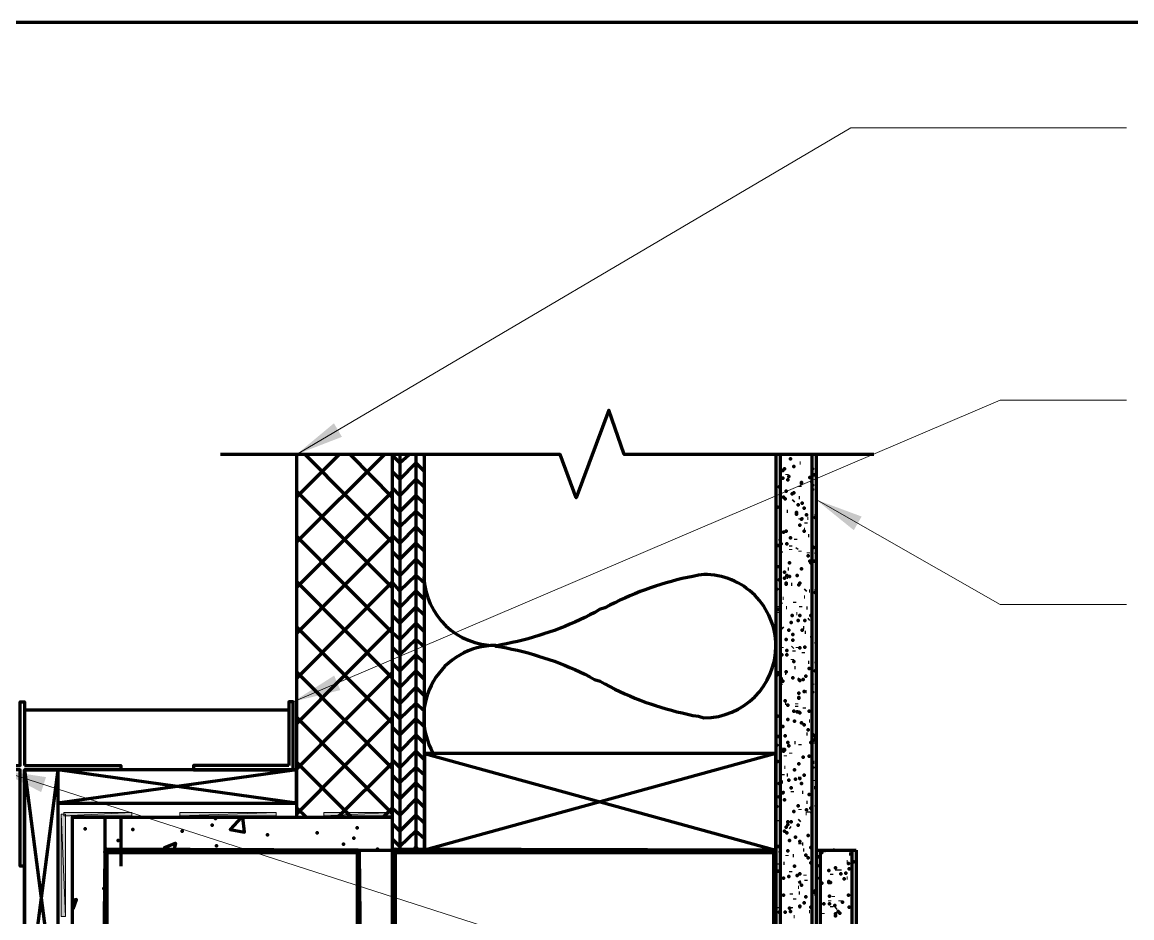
# Model space of a CAD drawing. Extents: x -83.6 to -32.7, y 325.7 to 417.7.
# Drawn here: x -66.62 to -49.27, y 403.73 to 417.73 of the extents above; entities that cross this region are included whole.
import ezdxf

# ---------------------------------------------------------------- set-up
doc = ezdxf.new("R2010")
doc.units = 0
doc.header["$MEASUREMENT"] = 0
doc.layers.add('_notes', color=7, linetype='Continuous')
for name, color, linetype, lineweight in [('Dt-Line 1', 9, 'Continuous', 0), ('Dt-Line 2', 6, 'Continuous', 9), ('Dt-Line 3', 7, 'Continuous', 15), ('Dt-Line 4', 1, 'Continuous', 25), ('Dt-Line 5', 54, 'Continuous', 50), ('Dt-Text', 121, 'Continuous', 20)]:
    doc.layers.add(name, color=color, linetype=linetype, lineweight=lineweight)
doc.styles.get("Standard").update_dxf_attribs({"font": 'Arial.ttf'})
doc.dimstyles.new('1 & 1 Half', dxfattribs={"dimtxt": 0.75, "dimasz": 0.75, "dimexe": 1, "dimexo": 0.375, "dimgap": 0.5, "dimtad": 1, "dimdec": 4, "dimzin": 3, "dimdsep": 46, "dimlunit": 4, "dimtxsty": 'Standard', "dimblk": 'ARCHTICK', "dimcen": 0.09375, "dimdle": 1, "dimclrd": 253, "dimclre": 253, "dimclrt": 256, "dimadec": 0, "dimazin": 0, "dimtfac": 0.6, "dimtdec": 4, "dimtix": 1, "dimtmove": 2, "dimatfit": 0, "dimfxl": 1, "dimfrac": 1, "dimtolj": 1, "dimtzin": 0, "dimlwd": 9, "dimlwe": 9, "dimarcsym": 0})

# ---------------------------------------------------------------- blocks, each defined once
blk = doc.blocks.new('_ArchTick')
at = {"color": 0, "linetype": 'ByBlock', "const_width": 0.15}
blk.add_lwpolyline([(-0.5, -0.5), (0.5, 0.5)], dxfattribs=at)

msp = doc.modelspace()

# ---------------------------------------------------------------- hatches: boundary and pattern name
at = {"layer": 'Dt-Line 2', "linetype": 'Continuous', "lineweight": 0}
for points in [[(-66.011, 403.748), (-65.945, 403.748), (-65.945, 405.348), (-66.011, 405.348)], [(-64.158, 405.375), (-64.158, 405.321), (-62.651, 405.321), (-62.651, 405.375)], [(-61.905, 405.375), (-61.905, 405.321), (-60.838, 405.321), (-60.838, 405.375)]]:
    msp.add_hatch(color=256, dxfattribs=at).paths.add_polyline_path(points, flags=0)
at = {"layer": 'Dt-Line 2', "linetype": 'Continuous', "lineweight": 140}
msp.add_hatch(color=256, dxfattribs=at).paths.add_polyline_path([(-65.971, 405.375), (-65.971, 405.321), (-64.905, 405.321), (-64.905, 405.375)], flags=0)

# ---------------------------------------------------------------- linework, layer by layer
at = {"layer": '_notes', "linetype": 'Continuous', "lineweight": 211}
msp.add_lwpolyline([(-83.611, 417.735), (-34.851, 417.735)], dxfattribs=at)
at = {"layer": 'Dt-Line 1', "linetype": 'Continuous', "lineweight": 158}
for p, q in [((-62.331, 410.308), (-61.665, 410.975)), ((-62.331, 409.601), (-60.958, 410.975)), ((-62.198, 410.975), (-60.838, 409.601)), ((-61.491, 410.975), (-60.838, 410.308)), ((-60.718, 410.975), (-60.718, 404.788)), ((-60.465, 410.975), (-60.465, 404.788)), ((-60.358, 410.975), (-60.331, 410.961)), ((-54.465, 410.841), (-54.451, 410.841)), ((-54.251, 410.895), (-54.265, 410.895)), ((-54.665, 410.668), (-54.665, 410.655)), ((-54.465, 410.481), (-54.465, 410.468)), ((-62.331, 410.401), (-60.838, 408.895)), ((-62.331, 408.895), (-60.838, 410.388)), ((-54.558, 410.255), (-54.571, 410.241)), ((-54.465, 410.295), (-54.478, 410.295)), ((-54.651, 410.081), (-54.665, 410.081)), ((-54.465, 409.975), (-54.465, 409.961)), ((-54.371, 409.908), (-54.371, 409.895)), ((-54.331, 409.975), (-54.345, 409.975)), ((-54.385, 409.801), (-54.398, 409.801)), ((-62.331, 408.175), (-60.838, 409.681)), ((-54.531, 409.655), (-54.531, 409.641)), ((-54.331, 409.708), (-54.318, 409.708)), ((-54.758, 409.455), (-54.758, 409.441)), ((-54.611, 409.548), (-54.611, 409.535)), ((-54.611, 409.495), (-54.611, 409.481)), ((-54.505, 409.508), (-54.518, 409.495)), ((-54.465, 409.468), (-54.465, 409.455)), ((-54.331, 409.441), (-54.331, 409.428)), ((-54.798, 409.215), (-54.811, 409.215)), ((-54.665, 409.055), (-54.651, 409.055)), ((-54.651, 409.188), (-54.638, 409.188)), ((-62.331, 408.988), (-60.838, 407.481)), ((-54.598, 408.948), (-54.585, 408.948)), ((-54.718, 408.721), (-54.731, 408.721)), ((-54.398, 408.748), (-54.385, 408.748)), ((-54.371, 408.855), (-54.385, 408.841)), ((-54.318, 408.841), (-54.305, 408.841)), ((-54.278, 408.735), (-54.265, 408.735)), ((-54.811, 408.601), (-54.811, 408.588)), ((-54.758, 408.655), (-54.758, 408.641)), ((-54.665, 408.575), (-54.678, 408.575)), ((-54.545, 408.668), (-54.545, 408.655)), ((-54.451, 408.601), (-54.451, 408.588)), ((-54.358, 408.575), (-54.345, 408.575)), ((-54.825, 408.508), (-54.825, 408.495)), ((-54.505, 408.481), (-54.518, 408.481)), ((-54.318, 408.401), (-54.331, 408.388)), ((-62.331, 408.281), (-60.838, 406.775)), ((-62.331, 406.761), (-60.838, 408.268)), ((-54.745, 408.268), (-54.731, 408.255)), ((-54.411, 408.268), (-54.398, 408.268)), ((-54.371, 408.188), (-54.385, 408.188)), ((-54.745, 407.961), (-54.745, 407.948)), ((-54.571, 407.961), (-54.585, 407.948)), ((-54.558, 407.908), (-54.558, 407.895)), ((-54.505, 407.961), (-54.505, 407.948)), ((-54.411, 407.881), (-54.411, 407.868)), ((-54.585, 407.775), (-54.585, 407.761)), ((-54.318, 407.721), (-54.331, 407.721)), ((-62.331, 407.575), (-60.838, 406.068)), ((-62.331, 406.055), (-60.838, 407.561)), ((-54.678, 407.548), (-54.691, 407.548)), ((-54.545, 407.641), (-54.531, 407.641)), ((-54.758, 407.388), (-54.758, 407.375)), ((-54.265, 407.388), (-54.265, 407.375)), ((-54.371, 407.268), (-54.358, 407.268)), ((-54.678, 407.081), (-54.691, 407.081)), ((-54.518, 407.081), (-54.518, 407.068)), ((-54.518, 407.041), (-54.518, 407.028)), ((-54.398, 407.015), (-54.398, 407.001)), ((-62.331, 406.868), (-60.838, 405.361)), ((-62.331, 405.348), (-60.838, 406.855)), ((-54.305, 406.801), (-54.318, 406.801)), ((-54.545, 406.468), (-54.531, 406.468)), ((-54.465, 406.441), (-54.465, 406.428)), ((-54.345, 406.601), (-54.358, 406.601)), ((-54.238, 406.535), (-54.225, 406.535)), ((-54.238, 406.468), (-54.238, 406.455)), ((-54.731, 406.388), (-54.731, 406.375)), ((-54.691, 406.268), (-54.691, 406.255)), ((-54.611, 406.308), (-54.611, 406.295)), ((-62.331, 406.161), (-61.465, 405.295)), ((-61.691, 405.295), (-60.838, 406.148)), ((-54.251, 406.095), (-54.265, 406.081)), ((-54.251, 406.161), (-54.238, 406.161)), ((-54.731, 405.975), (-54.731, 405.961)), ((-54.691, 406.081), (-54.705, 406.081)), ((-54.651, 405.961), (-54.665, 405.961)), ((-54.745, 405.855), (-54.731, 405.855)), ((-54.238, 405.881), (-54.238, 405.868)), ((-54.225, 405.761), (-54.238, 405.761)), ((-54.585, 405.708), (-54.585, 405.695)), ((-54.425, 405.695), (-54.411, 405.695)), ((-62.331, 405.455), (-62.171, 405.295)), ((-54.465, 405.428), (-54.465, 405.415)), ((-54.358, 405.535), (-54.345, 405.535)), ((-54.825, 405.255), (-54.825, 405.241)), ((-54.465, 405.255), (-54.478, 405.241)), ((-54.371, 405.361), (-54.358, 405.361)), ((-54.331, 405.388), (-54.331, 405.375)), ((-54.625, 405.148), (-54.611, 405.135)), ((-54.465, 404.895), (-54.465, 404.881)), ((-54.411, 404.881), (-54.425, 404.881)), ((-54.665, 404.708), (-54.665, 404.695)), ((-54.398, 404.788), (-54.411, 404.788)), ((-54.065, 404.775), (-54.078, 404.775)), ((-53.678, 404.721), (-53.691, 404.721)), ((-54.798, 404.575), (-54.798, 404.561)), ((-54.705, 404.575), (-54.718, 404.575)), ((-54.558, 404.695), (-54.571, 404.695)), ((-54.198, 404.575), (-54.211, 404.575)), ((-54.198, 404.535), (-54.198, 404.521)), ((-53.718, 404.601), (-53.731, 404.601)), ((-54.611, 404.455), (-54.611, 404.441)), ((-54.385, 404.401), (-54.385, 404.388)), ((-53.971, 404.415), (-53.971, 404.401)), ((-53.891, 404.481), (-53.891, 404.468)), ((-53.838, 404.481), (-53.838, 404.468)), ((-54.478, 404.201), (-54.491, 404.201)), ((-54.371, 404.321), (-54.371, 404.308)), ((-53.718, 404.348), (-53.731, 404.348)), ((-54.598, 404.108), (-54.598, 404.095)), ((-54.545, 404.028), (-54.545, 404.015)), ((-54.478, 404.121), (-54.465, 404.121)), ((-53.945, 404.068), (-53.945, 404.055)), ((-54.798, 403.895), (-54.798, 403.881)), ((-54.598, 403.895), (-54.598, 403.881)), ((-53.998, 404.001), (-53.998, 403.988)), ((-53.971, 403.908), (-53.971, 403.895)), ((-53.891, 403.881), (-53.905, 403.868)), ((-53.838, 404.001), (-53.838, 403.988)), ((-54.558, 403.748), (-54.545, 403.748)), ((-54.318, 403.828), (-54.305, 403.828)), ((-54.105, 403.801), (-54.105, 403.788))]:
    msp.add_line(p, q, dxfattribs=at)
at = {"layer": 'Dt-Line 1', "linetype": 'Continuous', "lineweight": 140}
for p, q in [((-60.331, 406.295), (-54.838, 404.788)), ((-54.838, 406.295), (-60.331, 404.788)), ((-66.585, 406.041), (-66.065, 402.041)), ((-62.331, 406.041), (-66.065, 405.521))]:
    msp.add_line(p, q, dxfattribs=at)
at = {"layer": 'Dt-Line 1', "linetype": 'Continuous', "lineweight": 158}
for points in [[(-60.838, 410.961), (-60.718, 410.841), (-60.571, 410.975)], [(-60.331, 410.708), (-60.465, 410.841), (-60.718, 410.588), (-60.838, 410.708)], [(-54.611, 410.908), (-54.611, 410.908), (-54.611, 410.908)], [(-54.558, 410.788), (-54.558, 410.788), (-54.558, 410.788)], [(-54.731, 410.721), (-54.731, 410.721), (-54.731, 410.721)], [(-54.731, 410.601), (-54.731, 410.601), (-54.731, 410.601)], [(-54.705, 410.748), (-54.705, 410.748), (-54.705, 410.748)], [(-54.638, 410.628), (-54.638, 410.628), (-54.638, 410.628)], [(-54.305, 410.615), (-54.305, 410.615), (-54.305, 410.615)], [(-54.265, 410.748), (-54.265, 410.748), (-54.265, 410.748)], [(-54.238, 410.655), (-54.238, 410.655), (-54.238, 410.655)], [(-60.331, 410.455), (-60.465, 410.588), (-60.718, 410.335), (-60.838, 410.455)], [(-54.785, 410.468), (-54.785, 410.468), (-54.785, 410.468)], [(-54.651, 410.575), (-54.651, 410.575), (-54.651, 410.575)], [(-54.278, 410.548), (-54.278, 410.548), (-54.278, 410.548)], [(-54.265, 410.495), (-54.265, 410.495), (-54.265, 410.495)], [(-54.265, 410.428), (-54.265, 410.428), (-54.265, 410.428)], [(-60.331, 410.201), (-60.465, 410.335), (-60.718, 410.081), (-60.838, 410.201)], [(-54.718, 410.308), (-54.718, 410.308), (-54.718, 410.308)], [(-54.691, 410.281), (-54.691, 410.281), (-54.691, 410.281)], [(-54.678, 410.401), (-54.678, 410.401), (-54.678, 410.401)], [(-54.585, 410.361), (-54.585, 410.361), (-54.585, 410.361)], [(-54.558, 410.375), (-54.558, 410.375), (-54.558, 410.375)], [(-60.331, 409.961), (-60.465, 410.081), (-60.718, 409.841), (-60.838, 409.961)], [(-54.811, 410.148), (-54.811, 410.148), (-54.811, 410.148)], [(-54.491, 410.188), (-54.491, 410.188), (-54.491, 410.188)], [(-54.425, 410.215), (-54.425, 410.215), (-54.425, 410.215)], [(-54.398, 410.135), (-54.398, 410.135), (-54.398, 410.135)], [(-54.518, 410.068), (-54.518, 410.068), (-54.518, 410.068)], [(-54.518, 410.041), (-54.518, 410.041), (-54.518, 410.041)], [(-54.358, 410.028), (-54.358, 410.028), (-54.358, 410.028)], [(-54.225, 409.988), (-54.225, 409.988), (-54.225, 409.988)], [(-54.211, 410.028), (-54.211, 410.028), (-54.211, 410.028)], [(-60.331, 409.708), (-60.465, 409.841), (-60.718, 409.588), (-60.838, 409.708)], [(-54.718, 409.761), (-54.718, 409.761), (-54.718, 409.761)], [(-54.678, 409.775), (-54.678, 409.775), (-54.678, 409.775)], [(-54.465, 409.868), (-54.465, 409.868), (-54.465, 409.868)], [(-54.398, 409.775), (-54.398, 409.775), (-54.398, 409.775)], [(-60.331, 408.201), (-60.465, 408.335), (-60.718, 408.081), (-60.838, 408.188), (-62.331, 409.695)], [(-60.331, 409.455), (-60.465, 409.588), (-60.718, 409.335), (-60.838, 409.455)], [(-54.771, 409.641), (-54.771, 409.641), (-54.771, 409.641)], [(-54.758, 409.575), (-54.758, 409.575), (-54.758, 409.575)], [(-54.665, 409.575), (-54.665, 409.575), (-54.665, 409.575)], [(-54.611, 409.668), (-54.611, 409.668), (-54.611, 409.668)], [(-54.798, 409.548), (-54.798, 409.548), (-54.798, 409.548)], [(-54.331, 409.388), (-54.331, 409.388), (-54.331, 409.388)], [(-54.211, 409.428), (-54.211, 409.428), (-54.211, 409.428)], [(-60.331, 409.201), (-60.465, 409.335), (-60.718, 409.081), (-60.838, 409.201)], [(-54.625, 409.281), (-54.625, 409.281), (-54.625, 409.281)], [(-54.305, 409.308), (-54.305, 409.308), (-54.305, 409.308)], [(-54.291, 409.281), (-54.291, 409.281), (-54.291, 409.281)], [(-54.238, 409.308), (-54.238, 409.308), (-54.238, 409.308)], [(-60.331, 408.961), (-60.465, 409.081), (-60.718, 408.841), (-60.838, 408.975), (-62.331, 407.468)], [(-54.705, 409.135), (-54.705, 409.135), (-54.705, 409.135)], [(-54.665, 409.081), (-54.665, 409.081), (-54.665, 409.081)], [(-54.625, 409.068), (-54.625, 409.068), (-54.625, 409.068)], [(-54.505, 409.081), (-54.505, 409.081), (-54.505, 409.081)], [(-54.438, 409.188), (-54.438, 409.188), (-54.438, 409.188)], [(-54.825, 408.868), (-54.825, 408.868), (-54.825, 408.868)], [(-54.785, 409.015), (-54.785, 409.015), (-54.785, 409.015)], [(-54.478, 408.935), (-54.478, 408.935), (-54.478, 408.935)], [(-54.465, 408.961), (-54.465, 408.961), (-54.465, 408.961)], [(-60.331, 408.708), (-60.465, 408.841), (-60.718, 408.588), (-60.838, 408.708)], [(-54.225, 408.815), (-54.225, 408.815), (-54.225, 408.815)], [(-54.211, 408.855), (-54.211, 408.855), (-54.211, 408.855)], [(-60.331, 408.455), (-60.465, 408.588), (-60.718, 408.335), (-60.838, 408.455)], [(-54.598, 408.348), (-54.598, 408.348), (-54.598, 408.348)], [(-54.585, 408.455), (-54.585, 408.455), (-54.585, 408.455)], [(-54.491, 408.375), (-54.491, 408.375), (-54.491, 408.375)], [(-54.465, 408.455), (-54.465, 408.455), (-54.465, 408.455)], [(-54.385, 408.375), (-54.385, 408.375), (-54.385, 408.375)], [(-54.291, 408.455), (-54.291, 408.455), (-54.291, 408.455)], [(-54.638, 408.228), (-54.638, 408.228), (-54.638, 408.228)], [(-54.425, 408.228), (-54.425, 408.228), (-54.425, 408.228)], [(-60.331, 407.961), (-60.465, 408.081), (-60.718, 407.841), (-60.838, 407.961)], [(-54.678, 408.081), (-54.678, 408.081), (-54.678, 408.081)], [(-54.571, 408.161), (-54.571, 408.161), (-54.571, 408.161)], [(-54.571, 408.068), (-54.571, 408.068), (-54.571, 408.068)], [(-54.278, 408.121), (-54.278, 408.121), (-54.278, 408.121)], [(-54.211, 408.028), (-54.211, 408.028), (-54.211, 408.028)], [(-60.331, 407.708), (-60.465, 407.841), (-60.718, 407.588), (-60.838, 407.708)], [(-54.745, 407.841), (-54.745, 407.841), (-54.745, 407.841)], [(-54.665, 407.908), (-54.665, 407.908), (-54.665, 407.908)], [(-54.665, 407.841), (-54.665, 407.841), (-54.665, 407.841)], [(-54.465, 407.948), (-54.465, 407.948), (-54.465, 407.948)], [(-54.385, 407.961), (-54.385, 407.961), (-54.385, 407.961)], [(-54.558, 407.735), (-54.558, 407.735), (-54.558, 407.735)], [(-54.211, 407.721), (-54.211, 407.721), (-54.211, 407.721)], [(-60.331, 407.455), (-60.465, 407.588), (-60.718, 407.335), (-60.838, 407.455)], [(-54.825, 407.521), (-54.825, 407.521), (-54.825, 407.521)], [(-54.798, 407.561), (-54.798, 407.561), (-54.798, 407.561)], [(-54.678, 407.575), (-54.678, 407.575), (-54.678, 407.575)], [(-54.571, 407.481), (-54.571, 407.481), (-54.571, 407.481)], [(-54.371, 407.508), (-54.371, 407.508), (-54.371, 407.508)], [(-54.318, 407.628), (-54.318, 407.628), (-54.318, 407.628)], [(-54.225, 407.588), (-54.225, 407.588), (-54.225, 407.588)], [(-60.331, 407.201), (-60.465, 407.335), (-60.718, 407.081), (-60.838, 407.201)], [(-54.758, 407.468), (-54.758, 407.468), (-54.758, 407.468)], [(-54.731, 407.428), (-54.731, 407.428), (-54.731, 407.428)], [(-54.465, 407.441), (-54.478, 407.455), (-54.465, 407.468)], [(-54.411, 407.455), (-54.411, 407.455), (-54.411, 407.455)], [(-54.478, 407.241), (-54.478, 407.241), (-54.478, 407.241)], [(-54.398, 407.268), (-54.398, 407.268), (-54.398, 407.268)], [(-54.265, 407.255), (-54.265, 407.255), (-54.265, 407.255)], [(-60.331, 406.961), (-60.465, 407.081), (-60.718, 406.841), (-60.838, 406.961)], [(-54.691, 407.121), (-54.691, 407.121), (-54.691, 407.121)], [(-54.651, 407.055), (-54.651, 407.055), (-54.651, 407.055)], [(-54.558, 406.961), (-54.558, 406.961), (-54.558, 406.961)], [(-54.318, 406.961), (-54.318, 406.961), (-54.318, 406.961)], [(-60.331, 406.708), (-60.465, 406.841), (-60.718, 406.588), (-60.838, 406.708)], [(-54.811, 406.881), (-54.811, 406.881), (-54.811, 406.881)], [(-54.651, 406.828), (-54.651, 406.828), (-54.651, 406.828)], [(-54.545, 406.801), (-54.545, 406.801), (-54.545, 406.801)], [(-54.505, 406.948), (-54.505, 406.948), (-54.505, 406.948)], [(-54.731, 406.721), (-54.731, 406.721), (-54.731, 406.721)], [(-54.438, 406.775), (-54.438, 406.775), (-54.438, 406.775)], [(-54.398, 406.748), (-54.398, 406.748), (-54.398, 406.748)], [(-54.331, 406.668), (-54.331, 406.668), (-54.331, 406.668)], [(-60.331, 406.455), (-60.465, 406.588), (-60.718, 406.335), (-60.838, 406.455)], [(-54.798, 406.561), (-54.798, 406.561), (-54.798, 406.561)], [(-54.691, 406.575), (-54.691, 406.575), (-54.691, 406.575)], [(-54.651, 406.468), (-54.651, 406.468), (-54.651, 406.468)], [(-54.291, 406.468), (-54.291, 406.468), (-54.291, 406.468)], [(-54.265, 406.601), (-54.265, 406.601), (-54.265, 406.601)], [(-54.251, 406.508), (-54.251, 406.508), (-54.251, 406.508)], [(-54.225, 406.575), (-54.225, 406.575), (-54.225, 406.575)], [(-60.331, 406.201), (-60.465, 406.335), (-60.718, 406.081), (-60.838, 406.201)], [(-54.825, 406.428), (-54.825, 406.428), (-54.825, 406.428)], [(-54.705, 406.348), (-54.718, 406.335)], [(-54.638, 406.415), (-54.638, 406.415), (-54.638, 406.415)], [(-54.811, 406.175), (-54.811, 406.175), (-54.811, 406.175)], [(-54.478, 406.135), (-54.478, 406.135), (-54.478, 406.135)], [(-54.411, 406.241), (-54.411, 406.241), (-54.411, 406.241)], [(-54.318, 406.255), (-54.318, 406.255), (-54.318, 406.255)], [(-60.331, 405.961), (-60.465, 406.081), (-60.718, 405.841), (-60.838, 405.961)], [(-54.545, 406.041), (-54.545, 406.041), (-54.545, 406.041)], [(-54.465, 405.908), (-54.465, 405.935)], [(-54.398, 405.961), (-54.398, 405.961), (-54.398, 405.961)], [(-54.211, 406.081), (-54.211, 406.081), (-54.211, 406.081)], [(-60.331, 405.708), (-60.465, 405.841), (-60.718, 405.588), (-60.838, 405.708)], [(-54.785, 405.828), (-54.785, 405.828), (-54.785, 405.828)], [(-54.638, 405.881), (-54.638, 405.881), (-54.638, 405.881)], [(-54.598, 405.761), (-54.598, 405.761), (-54.598, 405.761)], [(-54.531, 405.895), (-54.531, 405.895), (-54.531, 405.895)], [(-54.438, 405.828), (-54.438, 405.828), (-54.438, 405.828)], [(-60.331, 405.455), (-60.465, 405.588), (-60.718, 405.335), (-60.838, 405.441), (-60.985, 405.295)], [(-54.811, 405.615), (-54.785, 405.628), (-54.785, 405.641)], [(-54.705, 405.575), (-54.705, 405.575), (-54.705, 405.575)], [(-54.318, 405.655), (-54.318, 405.655), (-54.318, 405.655)], [(-54.825, 405.468), (-54.825, 405.468), (-54.825, 405.468)], [(-54.491, 405.481), (-54.491, 405.481), (-54.491, 405.481)], [(-54.358, 405.415), (-54.358, 405.415), (-54.358, 405.415)], [(-54.291, 405.441), (-54.291, 405.441), (-54.291, 405.441)], [(-54.211, 405.481), (-54.211, 405.481), (-54.211, 405.481)], [(-63.598, 405.281), (-63.598, 405.281), (-63.598, 405.281)], [(-63.198, 405.295), (-63.371, 405.108), (-63.145, 405.068), (-63.171, 405.295)], [(-60.331, 405.201), (-60.465, 405.335), (-60.718, 405.081), (-60.838, 405.201)], [(-54.651, 405.228), (-54.651, 405.228), (-54.651, 405.228)], [(-54.598, 405.228), (-54.598, 405.228), (-54.598, 405.228)], [(-54.558, 405.388), (-54.558, 405.388), (-54.558, 405.388)], [(-54.278, 405.375), (-54.278, 405.375), (-54.278, 405.375)], [(-65.638, 405.121), (-65.638, 405.121), (-65.638, 405.121)], [(-64.891, 405.108), (-64.891, 405.108), (-64.891, 405.108)], [(-64.118, 405.081), (-64.118, 405.081), (-64.118, 405.081)], [(-63.651, 405.175), (-63.651, 405.175), (-63.651, 405.175)], [(-62.011, 405.055), (-62.011, 405.055), (-62.011, 405.055)], [(-61.385, 405.135), (-61.385, 405.135), (-61.385, 405.135)], [(-60.331, 404.961), (-60.465, 405.081), (-60.718, 404.841), (-60.838, 404.961)], [(-54.705, 405.081), (-54.705, 405.081), (-54.705, 405.081)], [(-54.678, 405.148), (-54.678, 405.148), (-54.678, 405.148)], [(-54.665, 405.055), (-54.665, 405.055), (-54.665, 405.055)], [(-54.651, 405.188), (-54.651, 405.188), (-54.651, 405.188)], [(-54.491, 405.175), (-54.491, 405.175), (-54.491, 405.175)], [(-65.118, 404.935), (-65.118, 404.935), (-65.118, 404.935)], [(-64.345, 404.788), (-64.398, 404.828), (-64.225, 404.895), (-64.251, 404.788)], [(-62.785, 405.028), (-62.785, 405.028), (-62.785, 405.028)], [(-61.598, 404.881), (-61.598, 404.881), (-61.598, 404.881)], [(-61.438, 404.975), (-61.438, 404.975), (-61.438, 404.975)], [(-54.625, 404.935), (-54.625, 404.935), (-54.625, 404.935)], [(-54.465, 404.921), (-54.465, 404.921), (-54.465, 404.921)], [(-54.331, 405.015), (-54.331, 405.015), (-54.331, 405.015)], [(-63.585, 404.855), (-63.585, 404.855), (-63.585, 404.855)], [(-61.065, 404.801), (-61.065, 404.801), (-61.065, 404.801)], [(-60.425, 404.788), (-60.465, 404.841), (-60.505, 404.788)], [(-54.798, 404.841), (-54.798, 404.841), (-54.798, 404.841)], [(-54.771, 404.761), (-54.771, 404.761), (-54.771, 404.761)], [(-54.651, 404.775), (-54.651, 404.775), (-54.651, 404.775)], [(-54.371, 404.708), (-54.371, 404.708), (-54.371, 404.708)], [(-54.291, 404.828), (-54.291, 404.828), (-54.291, 404.828)], [(-54.118, 404.748), (-54.118, 404.748), (-54.118, 404.748)], [(-53.931, 404.788), (-53.931, 404.788), (-53.931, 404.788)], [(-54.545, 404.535), (-54.545, 404.535), (-54.545, 404.535)], [(-54.331, 404.668), (-54.331, 404.668), (-54.331, 404.668)], [(-54.291, 404.588), (-54.291, 404.588), (-54.291, 404.588)], [(-54.185, 404.681), (-54.185, 404.681), (-54.185, 404.681)], [(-54.158, 404.548), (-54.158, 404.548), (-54.158, 404.548)], [(-54.145, 404.668), (-54.145, 404.668), (-54.145, 404.668)], [(-53.705, 404.575), (-53.705, 404.575), (-53.705, 404.575)], [(-53.625, 404.601), (-53.625, 404.601), (-53.625, 404.601)], [(-54.798, 404.455), (-54.798, 404.455), (-54.798, 404.455)], [(-54.638, 404.375), (-54.638, 404.375), (-54.638, 404.375)], [(-54.505, 404.388), (-54.505, 404.388), (-54.505, 404.388)], [(-54.465, 404.415), (-54.465, 404.415), (-54.465, 404.415)], [(-54.011, 404.468), (-54.011, 404.468), (-54.011, 404.468)], [(-53.905, 404.508), (-53.905, 404.508), (-53.905, 404.508)], [(-53.825, 404.415), (-53.825, 404.415), (-53.825, 404.415)], [(-53.745, 404.428), (-53.745, 404.428), (-53.745, 404.428)], [(-65.345, 404.188), (-65.345, 404.188), (-65.345, 404.188)], [(-54.838, 404.228), (-54.838, 404.228), (-54.838, 404.228)], [(-54.718, 404.348), (-54.718, 404.348), (-54.718, 404.348)], [(-54.478, 404.308), (-54.465, 404.281), (-54.478, 404.268)], [(-54.438, 404.241), (-54.438, 404.241), (-54.438, 404.241)], [(-54.158, 404.348), (-54.158, 404.348), (-54.158, 404.348)], [(-54.118, 404.268), (-54.118, 404.268), (-54.118, 404.268)], [(-53.985, 404.281), (-53.985, 404.281), (-53.985, 404.281)], [(-53.771, 404.335), (-53.771, 404.335), (-53.771, 404.335)], [(-65.825, 403.868), (-65.771, 404.015), (-65.838, 404.001)], [(-54.718, 404.081), (-54.718, 404.081), (-54.718, 404.081)], [(-54.371, 404.055), (-54.371, 404.055), (-54.371, 404.055)], [(-54.225, 404.148), (-54.225, 404.148), (-54.225, 404.148)], [(-54.225, 404.121), (-54.225, 404.121), (-54.225, 404.121)], [(-53.998, 404.068), (-53.998, 404.068), (-53.998, 404.068)], [(-53.705, 404.081), (-53.705, 404.081), (-53.705, 404.081)], [(-54.625, 403.881), (-54.625, 403.881), (-54.625, 403.881)], [(-54.398, 403.961), (-54.398, 403.961), (-54.398, 403.961)], [(-54.291, 403.895), (-54.291, 403.895), (-54.291, 403.895)], [(-54.091, 403.948), (-54.091, 403.948), (-54.091, 403.948)], [(-53.998, 403.948), (-53.998, 403.948), (-53.998, 403.948)], [(-53.918, 403.921), (-53.918, 403.921), (-53.918, 403.921)], [(-53.798, 403.975), (-53.798, 403.975), (-53.798, 403.975)], [(-53.691, 403.895), (-53.691, 403.895), (-53.691, 403.895)], [(-54.785, 403.815), (-54.785, 403.815), (-54.785, 403.815)], [(-54.691, 403.815), (-54.691, 403.815), (-54.691, 403.815)], [(-54.611, 403.828), (-54.611, 403.828), (-54.611, 403.828)], [(-53.905, 403.788), (-53.905, 403.788), (-53.905, 403.788)], [(-53.905, 403.761), (-53.905, 403.761), (-53.905, 403.761)], [(-53.865, 403.828), (-53.865, 403.828), (-53.865, 403.828)], [(-53.838, 403.801), (-53.838, 403.801), (-53.838, 403.801)]]:
    msp.add_lwpolyline(points, dxfattribs=at)
for points in [[(-54.438, 409.961), (-54.438, 409.961), (-54.425, 409.975)], [(-54.251, 409.521), (-54.251, 409.521), (-54.265, 409.535)], [(-54.678, 408.961), (-54.678, 408.961), (-54.678, 408.948)], [(-54.785, 408.548), (-54.785, 408.548), (-54.798, 408.548)], [(-54.465, 406.935), (-54.465, 406.935), (-54.478, 406.948)], [(-54.731, 405.681), (-54.731, 405.681), (-54.718, 405.695)], [(-54.211, 404.081), (-54.211, 404.081), (-54.211, 404.081)], [(-54.465, 403.908), (-54.465, 403.908), (-54.465, 403.895)]]:
    msp.add_lwpolyline(points, close=True, dxfattribs=at)
msp.add_lwpolyline([(-60.344, 409.058, 0.402965), (-59.218, 407.988, 0.267409), (-60.192, 407.427, 0.267409), (-60.196, 406.302)], format="xyb", dxfattribs=at)
msp.add_lwpolyline([(-54.838, 407.981, 0.414214), (-55.964, 409.098), (-56.05, 409.084), (-56.135, 409.068), (-56.219, 409.051), (-56.303, 409.032), (-56.387, 409.011), (-56.471, 408.99), (-56.554, 408.966), (-56.636, 408.942), (-56.719, 408.916), (-56.8, 408.888), (-56.881, 408.859), (-56.962, 408.829), (-57.042, 408.797), (-57.122, 408.764), (-57.201, 408.729), (-57.279, 408.693), (-57.357, 408.656), (-57.435, 408.617), (-57.511, 408.577), (-57.595, 408.547), (-57.671, 408.505), (-57.748, 408.465), (-57.825, 408.426), (-57.903, 408.389), (-57.981, 408.353), (-58.061, 408.319), (-58.14, 408.285), (-58.22, 408.254), (-58.301, 408.223), (-58.382, 408.194), (-58.464, 408.167), (-58.546, 408.141), (-58.629, 408.116), (-58.712, 408.093), (-58.795, 408.071), (-58.879, 408.051), (-58.963, 408.032), (-59.048, 408.014), (-59.133, 407.999), (-59.219, 407.978), (-59.133, 407.964), (-59.048, 407.948), (-58.964, 407.931), (-58.88, 407.912), (-58.796, 407.891), (-58.712, 407.87), (-58.629, 407.846), (-58.547, 407.822), (-58.464, 407.796), (-58.383, 407.768), (-58.301, 407.739), (-58.221, 407.709), (-58.141, 407.677), (-58.061, 407.644), (-57.982, 407.609), (-57.903, 407.574), (-57.826, 407.536), (-57.748, 407.498), (-57.672, 407.457), (-57.587, 407.427), (-57.511, 407.385), (-57.435, 407.345), (-57.357, 407.306), (-57.279, 407.269), (-57.201, 407.233), (-57.122, 407.199), (-57.042, 407.165), (-56.962, 407.134), (-56.881, 407.103), (-56.8, 407.074), (-56.719, 407.047), (-56.636, 407.021), (-56.554, 406.996), (-56.471, 406.973), (-56.387, 406.951), (-56.303, 406.931), (-56.219, 406.912), (-56.135, 406.894), (-56.05, 406.879), (-55.965, 406.855, 0.414213)], format="xyb", close=True, dxfattribs=at)
at = {"layer": 'Dt-Line 1', "linetype": 'Continuous', "lineweight": 140}
msp.add_lwpolyline([(-62.331, 405.521), (-66.065, 406.041), (-66.585, 402.041)], dxfattribs=at)
at = {"layer": 'Dt-Line 1', "linetype": 'Continuous', "lineweight": 158}
for p in [(-54.611, 410.908), (-54.558, 410.788), (-54.731, 410.721), (-54.731, 410.601), (-54.705, 410.748), (-54.638, 410.628), (-54.305, 410.615), (-54.265, 410.748), (-54.238, 410.655), (-54.785, 410.468), (-54.651, 410.575), (-54.438, 410.535), (-54.438, 410.521), (-54.278, 410.548), (-54.265, 410.495), (-54.265, 410.428), (-54.718, 410.308), (-54.691, 410.281), (-54.678, 410.401), (-54.585, 410.361), (-54.558, 410.375), (-54.811, 410.148), (-54.491, 410.188), (-54.425, 410.215), (-54.398, 410.135), (-54.518, 410.068), (-54.518, 410.041), (-54.438, 409.961), (-54.358, 410.028), (-54.225, 409.988), (-54.211, 410.028), (-54.718, 409.761), (-54.678, 409.775), (-54.465, 409.868), (-54.398, 409.775), (-54.771, 409.641), (-54.758, 409.575), (-54.665, 409.575), (-54.611, 409.668), (-54.798, 409.548), (-54.331, 409.388), (-54.251, 409.521), (-54.211, 409.428), (-54.625, 409.281), (-54.305, 409.308), (-54.291, 409.281), (-54.238, 409.308), (-54.705, 409.135), (-54.705, 409.041), (-54.665, 409.081), (-54.625, 409.068), (-54.505, 409.081), (-54.438, 409.188), (-54.825, 408.868), (-54.785, 409.015), (-54.678, 408.961), (-54.678, 408.948), (-54.478, 408.935), (-54.465, 408.961), (-54.225, 408.815), (-54.211, 408.855), (-54.798, 408.548), (-54.785, 408.548), (-54.598, 408.348), (-54.585, 408.455), (-54.491, 408.375), (-54.465, 408.455), (-54.385, 408.375), (-54.291, 408.455), (-54.638, 408.228), (-54.425, 408.228), (-54.678, 408.081), (-54.571, 408.161), (-54.571, 408.068), (-54.278, 408.121), (-54.211, 408.028), (-54.745, 407.841), (-54.665, 407.908), (-54.665, 407.841), (-54.465, 407.948), (-54.385, 407.961), (-54.558, 407.735), (-54.211, 407.721), (-54.825, 407.521), (-54.798, 407.561), (-54.678, 407.575), (-54.571, 407.481), (-54.371, 407.508), (-54.318, 407.628), (-54.225, 407.588), (-54.758, 407.468), (-54.731, 407.428), (-54.465, 407.441), (-54.411, 407.455), (-54.478, 407.241), (-54.478, 407.175), (-54.478, 407.161), (-54.398, 407.268), (-54.265, 407.255), (-54.691, 407.121), (-54.651, 407.055), (-54.558, 406.961), (-54.318, 406.961), (-54.811, 406.881), (-54.651, 406.828), (-54.545, 406.801), (-54.505, 406.948), (-54.465, 406.935), (-54.731, 406.721), (-54.438, 406.775), (-54.398, 406.748), (-54.331, 406.668), (-54.798, 406.561), (-54.691, 406.575), (-54.651, 406.468), (-54.291, 406.468), (-54.265, 406.601), (-54.251, 406.508), (-54.225, 406.575), (-54.825, 406.428), (-54.718, 406.348), (-54.718, 406.335), (-54.705, 406.361), (-54.705, 406.348), (-54.638, 406.415), (-54.811, 406.175), (-54.478, 406.135), (-54.411, 406.241), (-54.318, 406.255), (-54.545, 406.041), (-54.398, 405.961), (-54.211, 406.081), (-54.785, 405.828), (-54.638, 405.881), (-54.598, 405.761), (-54.531, 405.895), (-54.465, 405.908), (-54.438, 405.828), (-54.731, 405.681), (-54.705, 405.575), (-54.318, 405.655), (-54.825, 405.468), (-54.491, 405.481), (-54.358, 405.415), (-54.291, 405.441), (-54.211, 405.481), (-63.598, 405.281), (-54.651, 405.228), (-54.598, 405.228), (-54.558, 405.388), (-54.278, 405.375), (-65.638, 405.121), (-64.891, 405.108), (-64.118, 405.081), (-63.651, 405.175), (-62.011, 405.055), (-61.385, 405.135), (-54.705, 405.081), (-54.678, 405.148), (-54.665, 405.055), (-54.651, 405.188), (-54.491, 405.175), (-65.118, 404.935), (-62.785, 405.028), (-61.598, 404.881), (-61.438, 404.975), (-54.625, 404.935), (-54.531, 404.988), (-54.465, 404.921), (-54.331, 405.015), (-63.585, 404.855), (-61.065, 404.801), (-54.798, 404.841), (-54.771, 404.761), (-54.651, 404.775), (-54.371, 404.708), (-54.291, 404.828), (-54.118, 404.748), (-53.931, 404.788), (-54.545, 404.535), (-54.331, 404.668), (-54.291, 404.588), (-54.185, 404.681), (-54.158, 404.548), (-54.145, 404.668), (-53.705, 404.575), (-53.625, 404.601), (-54.798, 404.455), (-54.638, 404.375), (-54.505, 404.388), (-54.465, 404.415), (-54.011, 404.468), (-53.905, 404.508), (-53.825, 404.415), (-53.745, 404.428), (-53.691, 404.495), (-65.345, 404.188), (-54.838, 404.228), (-54.718, 404.348), (-54.438, 404.241), (-54.158, 404.348), (-54.118, 404.268), (-54.011, 404.295), (-54.011, 404.281), (-53.985, 404.281), (-53.771, 404.335), (-54.718, 404.081), (-54.371, 404.055), (-54.225, 404.148), (-54.225, 404.121), (-54.211, 404.081), (-54.211, 404.081), (-53.998, 404.068), (-53.705, 404.081), (-54.625, 403.881), (-54.465, 403.908), (-54.398, 403.961), (-54.291, 403.895), (-54.091, 403.948), (-53.998, 403.948), (-53.918, 403.921), (-53.798, 403.975), (-53.691, 403.895), (-54.785, 403.815), (-54.691, 403.815), (-54.611, 403.828), (-53.905, 403.788), (-53.905, 403.761), (-53.865, 403.828), (-53.838, 403.801)]:
    msp.add_point(p, dxfattribs=at)
at = {"layer": 'Dt-Line 2', "linetype": 'Continuous', "lineweight": 0}
for points in [[(-66.011, 403.748), (-65.945, 403.748), (-65.945, 405.348), (-66.011, 405.348)], [(-65.971, 405.375), (-65.971, 405.321), (-64.905, 405.375), (-64.905, 405.321), (-65.971, 405.321), (-64.905, 405.375)], [(-64.158, 405.375), (-64.158, 405.321), (-62.651, 405.375), (-62.651, 405.321), (-64.158, 405.321), (-62.651, 405.375)], [(-61.905, 405.375), (-61.905, 405.321), (-60.838, 405.321), (-60.838, 405.375)]]:
    msp.add_lwpolyline(points, close=True, dxfattribs=at)
for points in [[(-65.945, 405.348), (-66.011, 405.348), (-65.945, 403.748), (-66.011, 405.348)], [(-60.838, 405.321), (-60.838, 405.375), (-61.905, 405.321), (-60.838, 405.375)]]:
    msp.add_lwpolyline(points, dxfattribs=at)
at = {"layer": 'Dt-Line 3', "linetype": 'Continuous', "lineweight": 140}
msp.add_line((-62.331, 410.975), (-62.331, 405.295), dxfattribs=at)
at = {"layer": 'Dt-Line 3', "linetype": 'Continuous', "lineweight": 211}
for p, q in [((-60.838, 410.975), (-60.838, 404.788)), ((-54.838, 410.975), (-54.838, 394.655)), ((-54.211, 410.975), (-54.211, 394.655)), ((-62.451, 406.975), (-66.585, 406.975)), ((-65.331, 405.295), (-65.331, 394.655)), ((-54.211, 404.788), (-53.585, 404.788)), ((-53.585, 404.788), (-53.585, 394.655))]:
    msp.add_line(p, q, dxfattribs=at)
at = {"layer": 'Dt-Line 3', "linetype": 'Continuous', "lineweight": 158}
for p, q in [((-54.771, 410.975), (-54.771, 394.655)), ((-54.278, 410.975), (-54.278, 394.655)), ((-54.145, 404.788), (-54.145, 394.655)), ((-53.651, 404.788), (-53.651, 394.655))]:
    msp.add_line(p, q, dxfattribs=at)
at = {"layer": 'Dt-Line 3', "linetype": 'Continuous', "lineweight": 70}
msp.add_line((-65.078, 405.295), (-65.078, 404.535), dxfattribs=at)
at = {"layer": 'Dt-Line 3', "linetype": 'Continuous', "lineweight": 211}
for points in [[(-65.331, 404.788), (-60.331, 404.788), (-60.331, 410.975)], [(-62.331, 406.041), (-66.065, 406.041), (-66.065, 402.041), (-66.585, 402.041), (-66.585, 406.041), (-66.065, 406.041), (-66.065, 405.521), (-62.331, 405.521), (-62.331, 406.041), (-66.585, 406.041), (-66.585, 394.655)], [(-60.838, 405.295), (-65.838, 405.295), (-65.838, 394.655)]]:
    msp.add_lwpolyline(points, dxfattribs=at)
at = {"layer": 'Dt-Line 3', "linetype": 'Continuous', "lineweight": 70}
for points in [[(-66.585, 406.108), (-65.078, 406.108), (-65.078, 406.041), (-66.585, 406.041), (-66.585, 404.535), (-66.651, 404.535), (-66.651, 406.041), (-67.651, 406.041), (-67.651, 406.108), (-66.651, 406.108), (-66.651, 407.108), (-66.585, 407.108)], [(-62.451, 406.108), (-63.945, 406.108), (-63.945, 406.041), (-62.385, 406.041), (-62.385, 407.108), (-62.451, 407.108)]]:
    msp.add_lwpolyline(points, close=True, dxfattribs=at)
at = {"layer": 'Dt-Line 3', "linetype": 'Continuous', "lineweight": 211}
msp.add_lwpolyline([(-60.331, 404.788), (-54.838, 404.788), (-54.838, 406.295), (-60.331, 406.295)], close=True, dxfattribs=at)
for points in [[(-61.331, 403.215), (-61.345, 404.755, 0.414132), (-61.385, 404.788), (-65.298, 404.801, 0.414132), (-65.331, 404.748), (-65.345, 403.221, 0.414185), (-65.291, 403.161), (-65.078, 403.161), (-65.078, 403.215), (-65.291, 403.215), (-65.291, 404.748), (-61.385, 404.748), (-61.385, 403.215), (-61.585, 403.215), (-61.585, 403.161), (-61.391, 403.175, 0.414185)], [(-54.838, 403.215), (-54.838, 404.755, 0.414237), (-54.878, 404.788), (-60.791, 404.801, 0.414224), (-60.838, 404.748), (-60.838, 403.221, 0.414227), (-60.785, 403.161), (-60.585, 403.161), (-60.585, 403.215), (-60.785, 403.215), (-60.785, 404.748), (-54.878, 404.748), (-54.878, 403.215), (-55.078, 403.215), (-55.078, 403.161), (-54.885, 403.175, 0.414237)]]:
    msp.add_lwpolyline(points, format="xyb", close=True, dxfattribs=at)
at = {"layer": 'Dt-Line 4', "linetype": 'Continuous', "lineweight": 211}
msp.add_lwpolyline([(-53.305, 410.975), (-57.211, 410.975), (-57.451, 411.668), (-57.958, 410.295), (-58.211, 410.975), (-63.518, 410.975)], dxfattribs=at)
at = {"layer": 'Dt-Line 5', "linetype": 'Continuous', "lineweight": 211}
msp.add_line((-83.611, 417.735), (-34.851, 417.735), dxfattribs=at)

# ---------------------------------------------------------------- leaders
at = {"layer": 'Dt-Text'}
for points in [[(-62.331, 410.975), (-53.665, 416.081), (-49.358, 416.081)], [(-62.385, 407.108), (-51.331, 411.824), (-49.358, 411.824)], [(-54.211, 410.268), (-51.331, 408.628), (-49.358, 408.628)], [(-67, 406.041), (-51.331, 401), (-49.358, 401)]]:
    msp.add_leader(points, dimstyle='1 & 1 Half', override={"dimgap": 0.5, "dimtad": 0}, dxfattribs=at)

doc.saveas('drawing.dxf')
